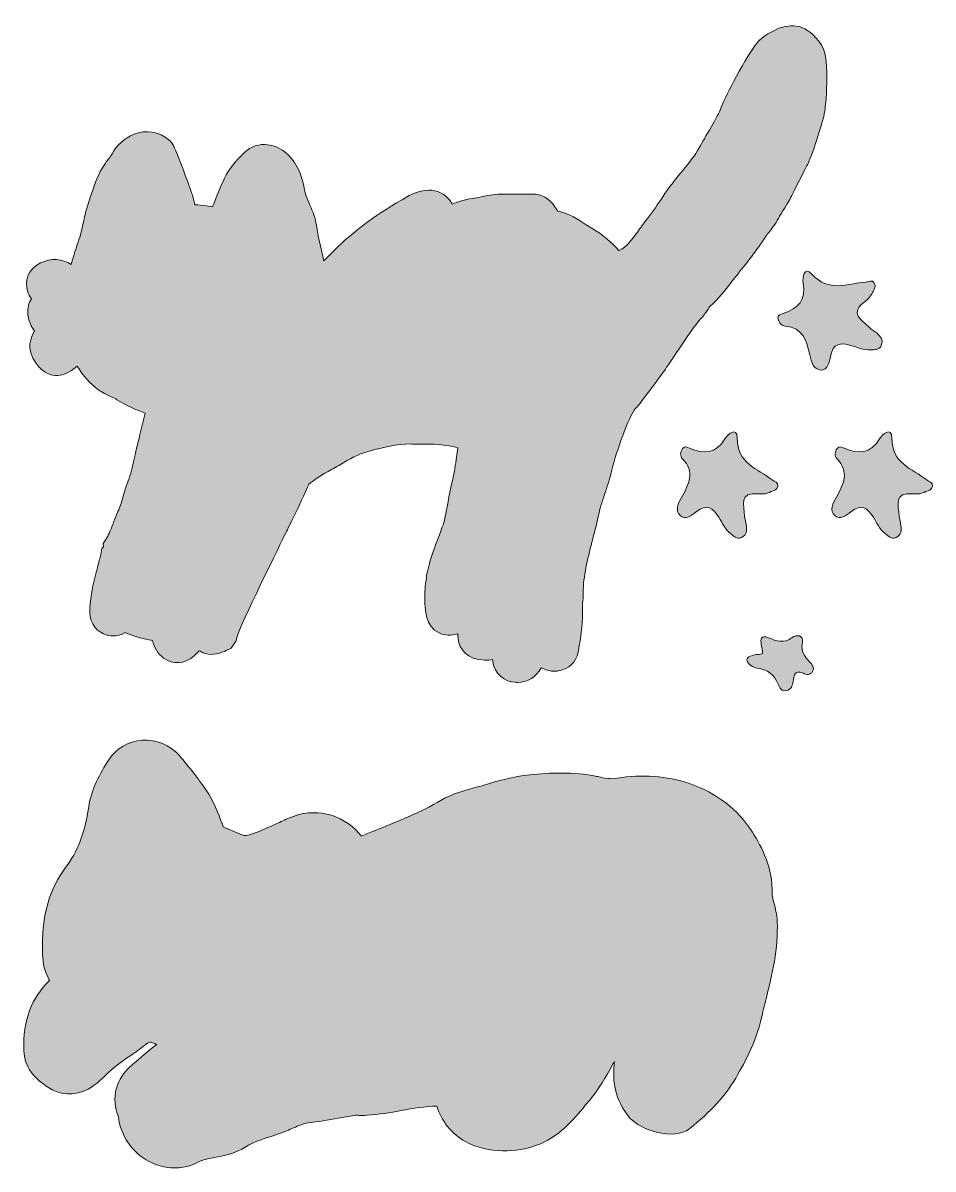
# Model space of a CAD drawing. Header units: millimetres. Extents: x 32 to 277, y -191 to -14.
# Drawn here: x 136.3 to 276.9, y -190.7 to -13.6 of the extents above; entities that cross this region are included whole.
import ezdxf

# ---------------------------------------------------------------- set-up
doc = ezdxf.new("R2010")
doc.units = ezdxf.units.MM
doc.header["$MEASUREMENT"] = 0
doc.layers.add('Capa 1', color=7, linetype='Continuous', lineweight=0)

msp = doc.modelspace()

# ---------------------------------------------------------------- hatches: boundary and pattern name
at = {"layer": 'Capa 1', "true_color": 0xffed00, "transparency": 33554687}
h = msp.add_hatch(color=2, dxfattribs=at)
h.dxf.hatch_style = 2
edge = h.paths.add_edge_path()
edge.add_spline(control_points=[(259.62, -17.03), (257.39, -13.6), (254.88, -13.69), (252.85, -14.53), (251.52, -15.07), (250.09, -16.01), (249.31, -17.14), (246.55, -21.13), (244.21, -26.35), (244.03, -26.91), (243.79, -27.66), (241.45, -31.63), (240.77, -32.82), (240.05, -34.09), (239.11, -35.3), (238.19, -36.41), (237.03, -37.82), (236, -39.09), (235.11, -40.49), (234.4, -41.6), (233.57, -42.71), (232.75, -43.8), (232.3, -44.4), (231.85, -45), (231.42, -45.61), (231.42, -45.61), (231.34, -45.72), (231.34, -45.72), (230.41, -47.02), (229.52, -48.26), (228.38, -48.78), (228.37, -48.78), (228.35, -48.78), (228.34, -48.78), (227.17, -47.46), (225.85, -46.36), (224.29, -45.43), (223.97, -45.24), (223.63, -45.02), (223.27, -44.78), (222.09, -44.01), (220.67, -43.08), (218.86, -42.68), (218.76, -42.48), (218.64, -42.29), (218.51, -42.11), (218.51, -42.11), (218.46, -42.04), (218.46, -42.04), (217.56, -40.68), (216.37, -40.01), (214.95, -40.06), (214.08, -40.08), (213.14, -40.08), (212.31, -40.07), (211.57, -40.06), (210.8, -40.06), (210.02, -40.07), (208.91, -40.09), (207.93, -40.3), (207.07, -40.49), (206.57, -40.6), (206.1, -40.7), (205.69, -40.75), (204.52, -40.87), (203.5, -41.23), (202.58, -41.61), (202.33, -41.12), (202, -40.7), (201.58, -40.35), (200.61, -39.55), (199.3, -39.26), (197.99, -39.56), (197.11, -39.76), (196.36, -40.04), (195.7, -40.42), (191.01, -43.07), (187.4, -45.72), (184.35, -48.77), (184.35, -48.77), (184.19, -48.93), (184.19, -48.93), (183.66, -49.45), (183.18, -49.93), (182.73, -50.38), (182.61, -49.74), (182.47, -49.11), (182.33, -48.49), (182.12, -47.56), (181.92, -46.68), (181.77, -45.8), (181.77, -45.8), (181.73, -45.56), (181.73, -45.56), (181.58, -44.66), (181.4, -43.55), (180.92, -42.47), (180.92, -42.47), (180.79, -42.18), (180.79, -42.18), (180.31, -41.09), (179.86, -40.07), (179.7, -39.1), (179.46, -37.59), (178.95, -36.28), (178.16, -35.09), (177.15, -33.57), (175.68, -32.59), (174.12, -32.42), (172.77, -32.26), (171.49, -32.69), (170.49, -33.63), (169.59, -34.48), (168.47, -35.64), (167.69, -37.1), (167, -38.42), (166.46, -39.76), (165.95, -41.06), (165.82, -41.38), (165.7, -41.69), (165.57, -42), (165.57, -42), (164.57, -41.89), (164.57, -41.89), (164, -41.82), (163.42, -41.75), (162.83, -41.69), (162.58, -40.51), (162.19, -39.42), (161.8, -38.37), (161.8, -38.37), (161.79, -38.33), (161.79, -38.33), (159.59, -32.32), (159.42, -32.18), (158.81, -31.66), (157.35, -30.41), (155.25, -30.07), (153.46, -30.8), (151.99, -31.4), (150.71, -32.54), (150.04, -33.84), (149.93, -34.06), (149.75, -34.29), (149.51, -34.59), (149.35, -34.81), (149.18, -35.03), (149.03, -35.25), (147.8, -36.99), (147.21, -38.9), (146.69, -40.6), (146.55, -41.04), (146.42, -41.47), (146.27, -41.9), (145.96, -42.81), (145.78, -43.68), (145.6, -44.53), (145.46, -45.17), (145.33, -45.78), (145.16, -46.33), (145.01, -46.83), (144.84, -47.33), (144.68, -47.84), (144.35, -48.85), (144.02, -49.88), (143.73, -50.95), (142.41, -50.01), (140.62, -49.91), (138.98, -50.7), (136.97, -51.66), (136.54, -53.61), (136.98, -55.01), (137.12, -55.46), (137.32, -55.87), (137.59, -56.23), (137.17, -56.88), (136.97, -57.64), (137.02, -58.43), (137.06, -58.96), (137.24, -60.17), (138.07, -61.21), (137.65, -62.14), (136.5, -63.81), (138.37, -66.29), (140.06, -68.53), (142.26, -68.69), (144.66, -66.65), (145.52, -68.01), (146.56, -69.38), (148.15, -70.43), (148.78, -70.85), (149.42, -71.15), (149.92, -71.38), (150.26, -71.54), (150.57, -71.68), (150.8, -71.82), (152.34, -72.77), (153.76, -73.44), (155.16, -73.88), (154.87, -75), (154.6, -76.13), (154.34, -77.22), (154.18, -77.93), (154.01, -78.64), (153.83, -79.35), (153.7, -79.89), (153.58, -80.43), (153.46, -80.98), (153.19, -82.22), (152.93, -83.38), (152.53, -84.38), (152.19, -85.23), (151.96, -86.03), (151.75, -86.8), (151.54, -87.55), (151.34, -88.26), (151.07, -88.84), (150.75, -89.53), (150.5, -90.2), (150.25, -90.86), (149.93, -91.72), (149.63, -92.53), (149.23, -93.16), (149.23, -93.16), (148.66, -94.03), (148.66, -94.03), (148.66, -94.03), (148.71, -94.55), (148.71, -94.55), (148.71, -94.55), (148.49, -94.84), (148.49, -94.84), (148.49, -94.84), (148.3, -95.72), (148.3, -95.72), (148.23, -96.02), (148.15, -96.32), (148.08, -96.63), (148.08, -96.63), (148.07, -96.68), (148.07, -96.68), (147.89, -97.4), (147.72, -98.08), (147.53, -98.73), (147.06, -100.33), (146.77, -102.02), (146.61, -104.05), (146.61, -104.05), (146.61, -104.11), (146.61, -104.11), (146.46, -105.91), (147.24, -107.33), (148.73, -108), (149.55, -108.37), (150.75, -108.59), (152.08, -107.8), (152.58, -108.15), (155.41, -108.91), (156.08, -109), (156.08, -109), (156.11, -109), (156.11, -109), (156.17, -109.01), (156.22, -109.02), (156.29, -109.03), (156.52, -110.12), (157.1, -111.06), (157.98, -111.74), (159.39, -112.82), (161.38, -112.68), (162.72, -111.41), (162.72, -111.41), (162.78, -111.34), (162.78, -111.34), (163, -111.13), (163.25, -110.89), (163.51, -110.62), (163.69, -110.74), (163.88, -110.84), (164.09, -110.92), (165.62, -111.54), (167, -110.9), (167.69, -110.58), (167.69, -110.58), (168.43, -110.22), (168.43, -110.22), (168.43, -110.22), (169.2, -109.1), (169.2, -109.1), (169.2, -109.1), (169.33, -108.55), (169.33, -108.55), (169.72, -106.92), (176.19, -93.78), (176.9, -92.39), (177.19, -91.81), (180.29, -85.41), (180.43, -84.86), (180.69, -84.68), (180.94, -84.5), (181.19, -84.32), (181.86, -83.84), (182.51, -83.38), (183.12, -83.06), (183.88, -82.67), (184.6, -82.24), (185.32, -81.83), (186.72, -81), (188.05, -80.22), (189.46, -79.86), (189.46, -79.86), (189.81, -79.76), (189.81, -79.76), (192, -79.18), (194.08, -78.65), (196.01, -78.67), (196.49, -78.68), (196.97, -78.68), (197.46, -78.68), (199.59, -78.69), (201.62, -78.7), (203.45, -79.26), (203.38, -79.74), (203.32, -80.2), (203.25, -80.67), (203.08, -81.89), (202.92, -83.05), (202.66, -84.15), (202.34, -85.47), (202.09, -86.8), (201.85, -88.1), (201.68, -89), (201.5, -89.94), (201.31, -90.81), (201.25, -91.02), (200.98, -91.71), (200.82, -92.14), (199.7, -95.08), (198.75, -97.67), (198.59, -99.43), (198.52, -99.89), (198.31, -101.15), (198.36, -102.5), (198.36, -102.5), (198.36, -102.56), (198.36, -102.56), (198.29, -104.22), (198.52, -106.91), (200.55, -107.84), (201.48, -108.26), (202.46, -108.31), (203.33, -108.01), (203.33, -108.01), (203.48, -108.14), (203.48, -108.14), (203.47, -108.35), (203.48, -108.56), (203.5, -108.77), (203.68, -110.33), (204.84, -112.02), (207.6, -112.09), (208.06, -112.1), (208.47, -112.06), (208.81, -111.99), (209.08, -114.41), (210.84, -115.39), (212.33, -115.49), (212.43, -115.5), (212.54, -115.5), (212.65, -115.5), (214.25, -115.5), (215.57, -114.69), (216.35, -113.25), (217.31, -113.8), (218.5, -113.95), (219.62, -113.57), (221.06, -113.09), (221.95, -111.92), (222.13, -110.26), (222.13, -110.26), (222.2, -109.83), (222.2, -109.83), (222.56, -107.7), (222.74, -106.61), (222.73, -103.31), (222.8, -102.76), (222.8, -102.19), (222.8, -101.67), (222.8, -101.67), (222.8, -101.63), (222.8, -101.63), (222.8, -101.46), (222.8, -101.3), (222.81, -101.18), (222.93, -98.59), (223.59, -96.04), (224.3, -93.32), (224.63, -92.03), (224.97, -90.7), (225.26, -89.35), (225.48, -88.34), (225.83, -87.3), (226.2, -86.19), (226.57, -85.08), (226.96, -83.92), (227.25, -82.68), (227.65, -80.96), (228.25, -79.24), (228.89, -77.49), (229.44, -75.97), (229.96, -74.61), (230.71, -73.44), (230.86, -73.21), (231.12, -72.93), (231.39, -72.63), (232.04, -71.91), (235.84, -66.65), (235.89, -66.56), (236.03, -66.31), (238.32, -62.95), (239, -61.96), (239.65, -61), (240.26, -60.09), (240.96, -59.35), (241.4, -58.87), (241.73, -58.38), (242, -57.98), (242.14, -57.78), (242.34, -57.47), (242.43, -57.38), (243.73, -56.22), (244.71, -54.94), (245.67, -53.71), (245.67, -53.71), (245.7, -53.67), (245.7, -53.67), (245.95, -53.35), (246.19, -53.03), (246.45, -52.72), (248, -50.77), (249.61, -48.77), (251.03, -46.58), (251.19, -46.34), (251.41, -46.07), (251.64, -45.77), (252.12, -45.17), (252.72, -44.42), (253.15, -43.48), (253.28, -43.18), (254.56, -41.3), (254.9, -40.55), (255.06, -40.2), (257.27, -35.87), (257.5, -35.43), (257.92, -34.63), (259.96, -28.7), (260.11, -27.4), (260.16, -26.88), (261.14, -19.36), (259.62, -17.03)], knot_values=[0, 0, 0, 0, 1, 1, 1, 2, 2, 2, 3, 3, 3, 4, 4, 4, 5, 5, 5, 6, 6, 6, 7, 7, 7, 8, 8, 8, 9, 9, 9, 10, 10, 10, 11, 11, 11, 12, 12, 12, 13, 13, 13, 14, 14, 14, 15, 15, 15, 16, 16, 16, 17, 17, 17, 18, 18, 18, 19, 19, 19, 20, 20, 20, 21, 21, 21, 22, 22, 22, 23, 23, 23, 24, 24, 24, 25, 25, 25, 26, 26, 26, 27, 27, 27, 28, 28, 28, 29, 29, 29, 30, 30, 30, 31, 31, 31, 32, 32, 32, 33, 33, 33, 34, 34, 34, 35, 35, 35, 36, 36, 36, 37, 37, 37, 38, 38, 38, 39, 39, 39, 40, 40, 40, 41, 41, 41, 42, 42, 42, 43, 43, 43, 44, 44, 44, 45, 45, 45, 46, 46, 46, 47, 47, 47, 48, 48, 48, 49, 49, 49, 50, 50, 50, 51, 51, 51, 52, 52, 52, 53, 53, 53, 54, 54, 54, 55, 55, 55, 56, 56, 56, 57, 57, 57, 58, 58, 58, 59, 59, 59, 60, 60, 60, 61, 61, 61, 62, 62, 62, 63, 63, 63, 64, 64, 64, 65, 65, 65, 66, 66, 66, 67, 67, 67, 68, 68, 68, 69, 69, 69, 70, 70, 70, 71, 71, 71, 72, 72, 72, 73, 73, 73, 74, 74, 74, 75, 75, 75, 76, 76, 76, 77, 77, 77, 78, 78, 78, 79, 79, 79, 80, 80, 80, 81, 81, 81, 82, 82, 82, 83, 83, 83, 84, 84, 84, 85, 85, 85, 86, 86, 86, 87, 87, 87, 88, 88, 88, 89, 89, 89, 90, 90, 90, 91, 91, 91, 92, 92, 92, 93, 93, 93, 94, 94, 94, 95, 95, 95, 96, 96, 96, 97, 97, 97, 98, 98, 98, 99, 99, 99, 100, 100, 100, 101, 101, 101, 102, 102, 102, 103, 103, 103, 104, 104, 104, 105, 105, 105, 106, 106, 106, 107, 107, 107, 108, 108, 108, 109, 109, 109, 110, 110, 110, 111, 111, 111, 112, 112, 112, 113, 113, 113, 114, 114, 114, 115, 115, 115, 116, 116, 116, 117, 117, 117, 118, 118, 118, 119, 119, 119, 120, 120, 120, 121, 121, 121, 122, 122, 122, 123, 123, 123, 124, 124, 124, 125, 125, 125, 126, 126, 126, 127, 127, 127, 128, 128, 128, 129, 129, 129, 130, 130, 130, 131, 131, 131, 132, 132, 132, 133, 133, 133, 134, 134, 134, 135, 135, 135, 136, 136, 136, 137, 137, 137, 138, 138, 138, 139, 139, 139, 140, 140, 140, 141, 141, 141, 142, 142, 142, 143, 143, 143, 144, 144, 144, 145, 145, 145, 146, 146, 146, 147, 147, 147, 148, 148, 148, 149, 149, 149, 150, 150, 150, 151, 151, 151, 152, 152, 152, 153, 153, 153, 153], degree=3, periodic=0)
h = msp.add_hatch(color=2, dxfattribs=at)
h.dxf.hatch_style = 2
edge = h.paths.add_edge_path()
edge.add_spline(control_points=[(253.68, -58.48), (256, -57.74), (257.35, -56.45), (256.79, -53.75), (256.65, -53.04), (256.92, -51.05), (258.15, -52.42), (260.75, -55.35), (263.61, -53.84), (266.46, -53.66), (266.91, -53.63), (267.41, -53.23), (267.77, -53.8), (268.1, -54.3), (267.79, -54.65), (267.59, -55.09), (267.27, -55.79), (266.87, -56.27), (266.36, -56.64), (263.85, -58.46), (265.84, -59.51), (267.04, -60.67), (267.39, -61.01), (267.84, -61.23), (268.2, -61.56), (268.73, -62.06), (269.26, -62.57), (268.86, -63.44), (268.51, -64.24), (267.84, -64.06), (267.21, -64.11), (266.12, -64.19), (265.16, -63.73), (264.17, -63.44), (262.56, -62.95), (261.4, -63.12), (261.02, -65.09), (260.86, -65.97), (260.6, -67.28), (259.54, -67.24), (258.41, -67.19), (258.06, -66.02), (257.82, -64.91), (257.36, -62.77), (256.78, -60.64), (253.96, -60.44), (253.39, -60.4), (252.97, -59.85), (252.9, -59.24), (252.85, -58.75), (253.33, -58.63), (253.68, -58.48)], knot_values=[0, 0, 0, 0, 1, 1, 1, 2, 2, 2, 3, 3, 3, 4, 4, 4, 5, 5, 5, 6, 6, 6, 7, 7, 7, 8, 8, 8, 9, 9, 9, 10, 10, 10, 11, 11, 11, 12, 12, 12, 13, 13, 13, 14, 14, 14, 15, 15, 15, 16, 16, 16, 17, 17, 17, 17], degree=3, periodic=0)
h = msp.add_hatch(color=2, dxfattribs=at)
h.dxf.hatch_style = 2
edge = h.paths.add_edge_path()
edge.add_spline(control_points=[(239.24, -79.3), (241.46, -80.29), (243.33, -80.23), (244.71, -77.85), (245.07, -77.22), (246.61, -75.92), (246.61, -77.76), (246.59, -81.67), (249.74, -82.46), (251.99, -84.21), (252.34, -84.49), (252.98, -84.53), (252.87, -85.2), (252.78, -85.79), (252.32, -85.84), (251.87, -86.03), (251.17, -86.35), (250.55, -86.44), (249.92, -86.37), (246.84, -86.06), (247.63, -88.17), (247.75, -89.84), (247.78, -90.32), (247.97, -90.79), (248.02, -91.27), (248.08, -92), (248.14, -92.73), (247.26, -93.12), (246.47, -93.47), (246.09, -92.89), (245.58, -92.51), (244.72, -91.85), (244.31, -90.87), (243.77, -89.99), (242.88, -88.55), (241.91, -87.9), (240.31, -89.12), (239.6, -89.67), (238.54, -90.48), (237.78, -89.73), (236.97, -88.95), (237.48, -87.84), (238.05, -86.86), (239.13, -84.95), (240.11, -82.98), (238.15, -80.95), (237.75, -80.54), (237.79, -79.85), (238.15, -79.36), (238.45, -78.95), (238.88, -79.18), (239.24, -79.3)], knot_values=[0, 0, 0, 0, 1, 1, 1, 2, 2, 2, 3, 3, 3, 4, 4, 4, 5, 5, 5, 6, 6, 6, 7, 7, 7, 8, 8, 8, 9, 9, 9, 10, 10, 10, 11, 11, 11, 12, 12, 12, 13, 13, 13, 14, 14, 14, 15, 15, 15, 16, 16, 16, 17, 17, 17, 17], degree=3, periodic=0)
h = msp.add_hatch(color=2, dxfattribs=at)
h.dxf.hatch_style = 2
edge = h.paths.add_edge_path()
edge.add_spline(control_points=[(263.12, -79.3), (265.34, -80.29), (267.21, -80.23), (268.59, -77.85), (268.95, -77.22), (270.49, -75.92), (270.49, -77.76), (270.47, -81.67), (273.62, -82.46), (275.87, -84.21), (276.22, -84.49), (276.86, -84.53), (276.75, -85.2), (276.66, -85.79), (276.2, -85.84), (275.75, -86.03), (275.05, -86.35), (274.43, -86.44), (273.8, -86.37), (270.72, -86.06), (271.51, -88.17), (271.63, -89.84), (271.66, -90.32), (271.86, -90.79), (271.9, -91.27), (271.96, -92), (272.02, -92.73), (271.14, -93.12), (270.35, -93.47), (269.97, -92.89), (269.46, -92.51), (268.6, -91.85), (268.19, -90.87), (267.65, -89.99), (266.76, -88.55), (265.79, -87.9), (264.19, -89.12), (263.48, -89.67), (262.42, -90.48), (261.66, -89.73), (260.85, -88.95), (261.36, -87.84), (261.93, -86.86), (263.01, -84.95), (263.99, -82.98), (262.03, -80.95), (261.63, -80.54), (261.67, -79.85), (262.03, -79.36), (262.33, -78.95), (262.76, -79.18), (263.12, -79.3)], knot_values=[0, 0, 0, 0, 1, 1, 1, 2, 2, 2, 3, 3, 3, 4, 4, 4, 5, 5, 5, 6, 6, 6, 7, 7, 7, 8, 8, 8, 9, 9, 9, 10, 10, 10, 11, 11, 11, 12, 12, 12, 13, 13, 13, 14, 14, 14, 15, 15, 15, 16, 16, 16, 17, 17, 17, 17], degree=3, periodic=0)
h = msp.add_hatch(color=2, dxfattribs=at)
h.dxf.hatch_style = 2
edge = h.paths.add_edge_path()
edge.add_spline(control_points=[(250.51, -111.03), (250.55, -110.84), (250.39, -110.11), (250.33, -109.7), (250.2, -108.85), (250.2, -108.11), (251.42, -108.61), (252.65, -109.12), (253.8, -109.58), (255.11, -108.56), (255.7, -108.11), (256.92, -108.12), (256.67, -109.42), (256.41, -110.74), (257.03, -111.51), (257.79, -112.34), (258.16, -112.74), (258.58, -113.21), (258.26, -113.81), (257.92, -114.44), (257.24, -114.31), (256.78, -114.1), (255.32, -113.46), (255.42, -114.64), (255.25, -115.38), (255.11, -116.02), (254.97, -116.61), (254.26, -116.77), (253.48, -116.94), (253.16, -116.38), (252.93, -115.78), (252.36, -114.29), (251.26, -113.52), (249.71, -113.3), (249, -113.19), (248.31, -112.72), (248.11, -112.14), (247.98, -111.75), (248.53, -111.35), (249.65, -111.2), (249.88, -111.17), (250.48, -111.15), (250.51, -111.03)], knot_values=[0, 0, 0, 0, 1, 1, 1, 2, 2, 2, 3, 3, 3, 4, 4, 4, 5, 5, 5, 6, 6, 6, 7, 7, 7, 8, 8, 8, 9, 9, 9, 10, 10, 10, 11, 11, 11, 12, 12, 12, 13, 13, 13, 14, 14, 14, 14], degree=3, periodic=0)
h = msp.add_hatch(color=2, dxfattribs=at)
h.dxf.hatch_style = 2
edge = h.paths.add_edge_path()
edge.add_spline(control_points=[(252.78, -152.42), (252.78, -152.42), (252.78, -152.42), (252.78, -152.42), (252.73, -151.36), (252.49, -150.42), (252.29, -149.66), (252.14, -149.07), (252, -148.57), (252.01, -148.22), (252.12, -144.18), (250.43, -140.99), (248.95, -138.65), (246.71, -135.12), (243.43, -132.59), (239.22, -131.15), (235.73, -129.95), (231.87, -129.67), (228.06, -130.33), (227.1, -130.49), (226.16, -130.3), (225.08, -130.07), (225.08, -130.07), (224.92, -130.04), (224.92, -130.04), (221.23, -129.28), (217.63, -129.48), (214.59, -129.78), (211.99, -130.04), (209.49, -130.76), (207.6, -131.35), (207.06, -131.52), (206.49, -131.67), (205.93, -131.82), (204.28, -132.27), (202.56, -132.73), (200.89, -133.71), (197.68, -135.59), (194.25, -136.96), (190.61, -138.43), (190.61, -138.43), (190.51, -138.47), (190.51, -138.47), (189.85, -138.73), (189.19, -138.99), (188.54, -139.26), (188.45, -139.12), (188.34, -138.99), (188.23, -138.86), (185.41, -135.73), (181.29, -134.8), (177.47, -136.44), (176.77, -136.74), (176.08, -137.05), (175.39, -137.37), (174.23, -137.9), (173.14, -138.4), (172.02, -138.81), (170.83, -139.25), (170.39, -139.16), (170.4, -139.17), (169.65, -138.88), (168.89, -138.56), (168.07, -138.21), (168.07, -138.21), (167.97, -138.17), (167.97, -138.17), (167.73, -138.06), (167.48, -137.96), (167.23, -137.85), (167.18, -137.71), (167.13, -137.57), (167.08, -137.44), (167.08, -137.44), (167.05, -137.36), (167.05, -137.36), (166.42, -135.66), (165.76, -133.9), (164.56, -132.14), (163.35, -130.37), (161.96, -128.58), (160.44, -126.83), (159.02, -125.19), (156.86, -124.31), (154.67, -124.46), (152.54, -124.62), (150.68, -125.71), (149.56, -127.45), (148.19, -129.58), (146.86, -131.94), (146.44, -134.76), (145.84, -138.72), (144.71, -141.7), (142.88, -144.11), (140.44, -147.33), (139.27, -151.27), (139.31, -156.16), (139.31, -156.31), (139.31, -156.46), (139.31, -156.61), (139.29, -157.74), (139.27, -159.29), (140.1, -160.98), (140.1, -160.98), (140.19, -161.16), (140.19, -161.16), (140.28, -161.34), (140.34, -161.47), (140.39, -161.58), (137.58, -164.22), (136.28, -167.75), (136.41, -172.33), (136.51, -175.65), (138.95, -177.26), (140.12, -178.04), (144.41, -180.87), (147.91, -177.36), (149.07, -176.2), (149.07, -176.2), (149.1, -176.17), (149.1, -176.17), (150.17, -175.1), (151.44, -174.2), (152.81, -173.24), (153.65, -172.66), (154.51, -172.05), (155.36, -171.38), (155.79, -171.03), (155.97, -171.05), (156.3, -171.19), (156.52, -171.28), (156.74, -171.37), (156.95, -171.45), (156.02, -172.16), (155.16, -172.85), (154.33, -173.61), (154.16, -173.76), (153.98, -173.91), (153.77, -174.08), (152.52, -175.11), (150.19, -177.03), (150.52, -180.58), (150.59, -181.31), (150.78, -181.89), (150.92, -182.31), (150.96, -182.42), (151.01, -182.57), (151.03, -182.63), (151.34, -185.51), (153.17, -188.16), (155.79, -189.55), (156.66, -190), (157.58, -190.31), (158.51, -190.45), (160.21, -190.71), (161.91, -190.42), (163.41, -189.61), (164.06, -189.27), (164.85, -189.12), (165.86, -188.92), (167.26, -188.66), (169.01, -188.33), (170.71, -187.25), (171.71, -186.63), (173.04, -186.18), (174.45, -185.71), (175.26, -185.44), (176.17, -185.14), (177.06, -184.78), (177.39, -184.64), (177.73, -184.5), (178.06, -184.35), (178.84, -184.01), (179.72, -183.63), (180.26, -183.57), (181.89, -183.42), (183.45, -183.13), (184.96, -182.85), (185.75, -182.7), (186.65, -182.54), (187.49, -182.41), (187.64, -182.39), (187.92, -182.4), (188.22, -182.41), (188.57, -182.42), (189, -182.43), (189.47, -182.4), (191.27, -182.28), (192.98, -181.97), (194.65, -181.68), (196.59, -181.33), (198.43, -181), (200.23, -181), (200.96, -183.37), (202.47, -185.25), (204.63, -186.46), (208.24, -188.46), (212.72, -188.05), (215.47, -187.09), (219.04, -185.84), (221.31, -183.08), (223.14, -180.86), (223.35, -180.61), (223.56, -180.35), (223.78, -180.1), (225.25, -178.34), (226.32, -176.43), (227.35, -174.59), (227.35, -174.59), (227.41, -174.47), (227.41, -174.47), (227.49, -174.34), (227.56, -174.21), (227.63, -174.09), (227.33, -176.95), (227.63, -180.04), (230.04, -182.83), (231.55, -184.58), (236.78, -186.43), (239.27, -184.45), (242.53, -181.86), (244.78, -179.38), (246.37, -176.65), (247.98, -173.89), (249.57, -170.87), (250.31, -167.52), (250.54, -166.5), (250.8, -165.45), (251.06, -164.43), (252, -160.63), (252.98, -156.71), (252.78, -152.42)], knot_values=[0, 0, 0, 0, 1, 1, 1, 2, 2, 2, 3, 3, 3, 4, 4, 4, 5, 5, 5, 6, 6, 6, 7, 7, 7, 8, 8, 8, 9, 9, 9, 10, 10, 10, 11, 11, 11, 12, 12, 12, 13, 13, 13, 14, 14, 14, 15, 15, 15, 16, 16, 16, 17, 17, 17, 18, 18, 18, 19, 19, 19, 20, 20, 20, 21, 21, 21, 22, 22, 22, 23, 23, 23, 24, 24, 24, 25, 25, 25, 26, 26, 26, 27, 27, 27, 28, 28, 28, 29, 29, 29, 30, 30, 30, 31, 31, 31, 32, 32, 32, 33, 33, 33, 34, 34, 34, 35, 35, 35, 36, 36, 36, 37, 37, 37, 38, 38, 38, 39, 39, 39, 40, 40, 40, 41, 41, 41, 42, 42, 42, 43, 43, 43, 44, 44, 44, 45, 45, 45, 46, 46, 46, 47, 47, 47, 48, 48, 48, 49, 49, 49, 50, 50, 50, 51, 51, 51, 52, 52, 52, 53, 53, 53, 54, 54, 54, 55, 55, 55, 56, 56, 56, 57, 57, 57, 58, 58, 58, 59, 59, 59, 60, 60, 60, 61, 61, 61, 62, 62, 62, 63, 63, 63, 64, 64, 64, 65, 65, 65, 66, 66, 66, 67, 67, 67, 68, 68, 68, 69, 69, 69, 70, 70, 70, 71, 71, 71, 72, 72, 72, 73, 73, 73, 74, 74, 74, 75, 75, 75, 76, 76, 76, 77, 77, 77, 77], degree=3, periodic=0)

# ---------------------------------------------------------------- linework, layer by layer
at = {"layer": 'Capa 1'}
for points, knots in [([(259.62, -17.03), (257.39, -13.6), (254.88, -13.69), (252.85, -14.53), (251.52, -15.07), (250.09, -16.01), (249.31, -17.14), (246.55, -21.13), (244.21, -26.35), (244.03, -26.91), (243.79, -27.66), (241.45, -31.63), (240.77, -32.82), (240.05, -34.09), (239.11, -35.3), (238.19, -36.41), (237.03, -37.82), (236, -39.09), (235.11, -40.49), (234.4, -41.6), (233.57, -42.71), (232.75, -43.8), (232.3, -44.4), (231.85, -45), (231.42, -45.61), (231.42, -45.61), (231.34, -45.72), (231.34, -45.72), (230.41, -47.02), (229.52, -48.26), (228.38, -48.78), (228.37, -48.78), (228.35, -48.78), (228.34, -48.78), (227.17, -47.46), (225.85, -46.36), (224.29, -45.43), (223.97, -45.24), (223.63, -45.02), (223.27, -44.78), (222.09, -44.01), (220.67, -43.08), (218.86, -42.68), (218.76, -42.48), (218.64, -42.29), (218.51, -42.11), (218.51, -42.11), (218.46, -42.04), (218.46, -42.04), (217.56, -40.68), (216.37, -40.01), (214.95, -40.06), (214.08, -40.08), (213.14, -40.08), (212.31, -40.07), (211.57, -40.06), (210.8, -40.06), (210.02, -40.07), (208.91, -40.09), (207.93, -40.3), (207.07, -40.49), (206.57, -40.6), (206.1, -40.7), (205.69, -40.75), (204.52, -40.87), (203.5, -41.23), (202.58, -41.61), (202.33, -41.12), (202, -40.7), (201.58, -40.35), (200.61, -39.55), (199.3, -39.26), (197.99, -39.56), (197.11, -39.76), (196.36, -40.04), (195.7, -40.42), (191.01, -43.07), (187.4, -45.72), (184.35, -48.77), (184.35, -48.77), (184.19, -48.93), (184.19, -48.93), (183.66, -49.45), (183.18, -49.93), (182.73, -50.38), (182.61, -49.74), (182.47, -49.11), (182.33, -48.49), (182.12, -47.56), (181.92, -46.68), (181.77, -45.8), (181.77, -45.8), (181.73, -45.56), (181.73, -45.56), (181.58, -44.66), (181.4, -43.55), (180.92, -42.47), (180.92, -42.47), (180.79, -42.18), (180.79, -42.18), (180.31, -41.09), (179.86, -40.07), (179.7, -39.1), (179.46, -37.59), (178.95, -36.28), (178.16, -35.09), (177.15, -33.57), (175.68, -32.59), (174.12, -32.42), (172.77, -32.26), (171.49, -32.69), (170.49, -33.63), (169.59, -34.48), (168.47, -35.64), (167.69, -37.1), (167, -38.42), (166.46, -39.76), (165.95, -41.06), (165.82, -41.38), (165.7, -41.69), (165.57, -42), (165.57, -42), (164.57, -41.89), (164.57, -41.89), (164, -41.82), (163.42, -41.75), (162.83, -41.69), (162.58, -40.51), (162.19, -39.42), (161.8, -38.37), (161.8, -38.37), (161.79, -38.33), (161.79, -38.33), (159.59, -32.32), (159.42, -32.18), (158.81, -31.66), (157.35, -30.41), (155.25, -30.07), (153.46, -30.8), (151.99, -31.4), (150.71, -32.54), (150.04, -33.84), (149.93, -34.06), (149.75, -34.29), (149.51, -34.59), (149.35, -34.81), (149.18, -35.03), (149.03, -35.25), (147.8, -36.99), (147.21, -38.9), (146.69, -40.6), (146.55, -41.04), (146.42, -41.47), (146.27, -41.9), (145.96, -42.81), (145.78, -43.68), (145.6, -44.53), (145.46, -45.17), (145.33, -45.78), (145.16, -46.33), (145.01, -46.83), (144.84, -47.33), (144.68, -47.84), (144.35, -48.85), (144.02, -49.88), (143.73, -50.95), (142.41, -50.01), (140.62, -49.91), (138.98, -50.7), (136.97, -51.66), (136.54, -53.61), (136.98, -55.01), (137.12, -55.46), (137.32, -55.87), (137.59, -56.23), (137.17, -56.88), (136.97, -57.64), (137.02, -58.43), (137.06, -58.96), (137.24, -60.17), (138.07, -61.21), (137.65, -62.14), (136.5, -63.81), (138.37, -66.29), (140.06, -68.53), (142.26, -68.69), (144.66, -66.65), (145.52, -68.01), (146.56, -69.38), (148.15, -70.43), (148.78, -70.85), (149.42, -71.15), (149.92, -71.38), (150.26, -71.54), (150.57, -71.68), (150.8, -71.82), (152.34, -72.77), (153.76, -73.44), (155.16, -73.88), (154.87, -75), (154.6, -76.13), (154.34, -77.22), (154.18, -77.93), (154.01, -78.64), (153.83, -79.35), (153.7, -79.89), (153.58, -80.43), (153.46, -80.98), (153.19, -82.22), (152.93, -83.38), (152.53, -84.38), (152.19, -85.23), (151.96, -86.03), (151.75, -86.8), (151.54, -87.55), (151.34, -88.26), (151.07, -88.84), (150.75, -89.53), (150.5, -90.2), (150.25, -90.86), (149.93, -91.72), (149.63, -92.53), (149.23, -93.16), (149.23, -93.16), (148.66, -94.03), (148.66, -94.03), (148.66, -94.03), (148.71, -94.55), (148.71, -94.55), (148.71, -94.55), (148.49, -94.84), (148.49, -94.84), (148.49, -94.84), (148.3, -95.72), (148.3, -95.72), (148.23, -96.02), (148.15, -96.32), (148.08, -96.63), (148.08, -96.63), (148.07, -96.68), (148.07, -96.68), (147.89, -97.4), (147.72, -98.08), (147.53, -98.73), (147.06, -100.33), (146.77, -102.02), (146.61, -104.05), (146.61, -104.05), (146.61, -104.11), (146.61, -104.11), (146.46, -105.91), (147.24, -107.33), (148.73, -108), (149.55, -108.37), (150.75, -108.59), (152.08, -107.8), (152.58, -108.15), (155.41, -108.91), (156.08, -109), (156.08, -109), (156.11, -109), (156.11, -109), (156.17, -109.01), (156.22, -109.02), (156.29, -109.03), (156.52, -110.12), (157.1, -111.06), (157.98, -111.74), (159.39, -112.82), (161.38, -112.68), (162.72, -111.41), (162.72, -111.41), (162.78, -111.34), (162.78, -111.34), (163, -111.13), (163.25, -110.89), (163.51, -110.62), (163.69, -110.74), (163.88, -110.84), (164.09, -110.92), (165.62, -111.54), (167, -110.9), (167.69, -110.58), (167.69, -110.58), (168.43, -110.22), (168.43, -110.22), (168.43, -110.22), (169.2, -109.1), (169.2, -109.1), (169.2, -109.1), (169.33, -108.55), (169.33, -108.55), (169.72, -106.92), (176.19, -93.78), (176.9, -92.39), (177.19, -91.81), (180.29, -85.41), (180.43, -84.86), (180.69, -84.68), (180.94, -84.5), (181.19, -84.32), (181.86, -83.84), (182.51, -83.38), (183.12, -83.06), (183.88, -82.67), (184.6, -82.24), (185.32, -81.83), (186.72, -81), (188.05, -80.22), (189.46, -79.86), (189.46, -79.86), (189.81, -79.76), (189.81, -79.76), (192, -79.18), (194.08, -78.65), (196.01, -78.67), (196.49, -78.68), (196.97, -78.68), (197.46, -78.68), (199.59, -78.69), (201.62, -78.7), (203.45, -79.26), (203.38, -79.74), (203.32, -80.2), (203.25, -80.67), (203.08, -81.89), (202.92, -83.05), (202.66, -84.15), (202.34, -85.47), (202.09, -86.8), (201.85, -88.1), (201.68, -89), (201.5, -89.94), (201.31, -90.81), (201.25, -91.02), (200.98, -91.71), (200.82, -92.14), (199.7, -95.08), (198.75, -97.67), (198.59, -99.43), (198.52, -99.89), (198.31, -101.15), (198.36, -102.5), (198.36, -102.5), (198.36, -102.56), (198.36, -102.56), (198.29, -104.22), (198.52, -106.91), (200.55, -107.84), (201.48, -108.26), (202.46, -108.31), (203.33, -108.01), (203.33, -108.01), (203.48, -108.14), (203.48, -108.14), (203.47, -108.35), (203.48, -108.56), (203.5, -108.77), (203.68, -110.33), (204.84, -112.02), (207.6, -112.09), (208.06, -112.1), (208.47, -112.06), (208.81, -111.99), (209.08, -114.41), (210.84, -115.39), (212.33, -115.49), (212.43, -115.5), (212.54, -115.5), (212.65, -115.5), (214.25, -115.5), (215.57, -114.69), (216.35, -113.25), (217.31, -113.8), (218.5, -113.95), (219.62, -113.57), (221.06, -113.09), (221.95, -111.92), (222.13, -110.26), (222.13, -110.26), (222.2, -109.83), (222.2, -109.83), (222.56, -107.7), (222.74, -106.61), (222.73, -103.31), (222.8, -102.76), (222.8, -102.19), (222.8, -101.67), (222.8, -101.67), (222.8, -101.63), (222.8, -101.63), (222.8, -101.46), (222.8, -101.3), (222.81, -101.18), (222.93, -98.59), (223.59, -96.04), (224.3, -93.32), (224.63, -92.03), (224.97, -90.7), (225.26, -89.35), (225.48, -88.34), (225.83, -87.3), (226.2, -86.19), (226.57, -85.08), (226.96, -83.92), (227.25, -82.68), (227.65, -80.96), (228.25, -79.24), (228.89, -77.49), (229.44, -75.97), (229.96, -74.61), (230.71, -73.44), (230.86, -73.21), (231.12, -72.93), (231.39, -72.63), (232.04, -71.91), (235.84, -66.65), (235.89, -66.56), (236.03, -66.31), (238.32, -62.95), (239, -61.96), (239.65, -61), (240.26, -60.09), (240.96, -59.35), (241.4, -58.87), (241.73, -58.38), (242, -57.98), (242.14, -57.78), (242.34, -57.47), (242.43, -57.38), (243.73, -56.22), (244.71, -54.94), (245.67, -53.71), (245.67, -53.71), (245.7, -53.67), (245.7, -53.67), (245.95, -53.35), (246.19, -53.03), (246.45, -52.72), (248, -50.77), (249.61, -48.77), (251.03, -46.58), (251.19, -46.34), (251.41, -46.07), (251.64, -45.77), (252.12, -45.17), (252.72, -44.42), (253.15, -43.48), (253.28, -43.18), (254.56, -41.3), (254.9, -40.55), (255.06, -40.2), (257.27, -35.87), (257.5, -35.43), (257.92, -34.63), (259.96, -28.7), (260.11, -27.4), (260.16, -26.88), (261.14, -19.36), (259.62, -17.03)], [0, 0, 0, 0, 1, 1, 1, 2, 2, 2, 3, 3, 3, 4, 4, 4, 5, 5, 5, 6, 6, 6, 7, 7, 7, 8, 8, 8, 9, 9, 9, 10, 10, 10, 11, 11, 11, 12, 12, 12, 13, 13, 13, 14, 14, 14, 15, 15, 15, 16, 16, 16, 17, 17, 17, 18, 18, 18, 19, 19, 19, 20, 20, 20, 21, 21, 21, 22, 22, 22, 23, 23, 23, 24, 24, 24, 25, 25, 25, 26, 26, 26, 27, 27, 27, 28, 28, 28, 29, 29, 29, 30, 30, 30, 31, 31, 31, 32, 32, 32, 33, 33, 33, 34, 34, 34, 35, 35, 35, 36, 36, 36, 37, 37, 37, 38, 38, 38, 39, 39, 39, 40, 40, 40, 41, 41, 41, 42, 42, 42, 43, 43, 43, 44, 44, 44, 45, 45, 45, 46, 46, 46, 47, 47, 47, 48, 48, 48, 49, 49, 49, 50, 50, 50, 51, 51, 51, 52, 52, 52, 53, 53, 53, 54, 54, 54, 55, 55, 55, 56, 56, 56, 57, 57, 57, 58, 58, 58, 59, 59, 59, 60, 60, 60, 61, 61, 61, 62, 62, 62, 63, 63, 63, 64, 64, 64, 65, 65, 65, 66, 66, 66, 67, 67, 67, 68, 68, 68, 69, 69, 69, 70, 70, 70, 71, 71, 71, 72, 72, 72, 73, 73, 73, 74, 74, 74, 75, 75, 75, 76, 76, 76, 77, 77, 77, 78, 78, 78, 79, 79, 79, 80, 80, 80, 81, 81, 81, 82, 82, 82, 83, 83, 83, 84, 84, 84, 85, 85, 85, 86, 86, 86, 87, 87, 87, 88, 88, 88, 89, 89, 89, 90, 90, 90, 91, 91, 91, 92, 92, 92, 93, 93, 93, 94, 94, 94, 95, 95, 95, 96, 96, 96, 97, 97, 97, 98, 98, 98, 99, 99, 99, 100, 100, 100, 101, 101, 101, 102, 102, 102, 103, 103, 103, 104, 104, 104, 105, 105, 105, 106, 106, 106, 107, 107, 107, 108, 108, 108, 109, 109, 109, 110, 110, 110, 111, 111, 111, 112, 112, 112, 113, 113, 113, 114, 114, 114, 115, 115, 115, 116, 116, 116, 117, 117, 117, 118, 118, 118, 119, 119, 119, 120, 120, 120, 121, 121, 121, 122, 122, 122, 123, 123, 123, 124, 124, 124, 125, 125, 125, 126, 126, 126, 127, 127, 127, 128, 128, 128, 129, 129, 129, 130, 130, 130, 131, 131, 131, 132, 132, 132, 133, 133, 133, 134, 134, 134, 135, 135, 135, 136, 136, 136, 137, 137, 137, 138, 138, 138, 139, 139, 139, 140, 140, 140, 141, 141, 141, 142, 142, 142, 143, 143, 143, 144, 144, 144, 145, 145, 145, 146, 146, 146, 147, 147, 147, 148, 148, 148, 149, 149, 149, 150, 150, 150, 151, 151, 151, 152, 152, 152, 153, 153, 153, 153]), ([(253.68, -58.48), (256, -57.74), (257.35, -56.45), (256.79, -53.75), (256.65, -53.04), (256.92, -51.05), (258.15, -52.42), (260.75, -55.35), (263.61, -53.84), (266.46, -53.66), (266.91, -53.63), (267.41, -53.23), (267.77, -53.8), (268.1, -54.3), (267.79, -54.65), (267.59, -55.09), (267.27, -55.79), (266.87, -56.27), (266.36, -56.64), (263.85, -58.46), (265.84, -59.51), (267.04, -60.67), (267.39, -61.01), (267.84, -61.23), (268.2, -61.56), (268.73, -62.06), (269.26, -62.57), (268.86, -63.44), (268.51, -64.24), (267.84, -64.06), (267.21, -64.11), (266.12, -64.19), (265.16, -63.73), (264.17, -63.44), (262.56, -62.95), (261.4, -63.12), (261.02, -65.09), (260.86, -65.97), (260.6, -67.28), (259.54, -67.24), (258.41, -67.19), (258.06, -66.02), (257.82, -64.91), (257.36, -62.77), (256.78, -60.64), (253.96, -60.44), (253.39, -60.4), (252.97, -59.85), (252.9, -59.24), (252.85, -58.75), (253.33, -58.63), (253.68, -58.48)], [0, 0, 0, 0, 1, 1, 1, 2, 2, 2, 3, 3, 3, 4, 4, 4, 5, 5, 5, 6, 6, 6, 7, 7, 7, 8, 8, 8, 9, 9, 9, 10, 10, 10, 11, 11, 11, 12, 12, 12, 13, 13, 13, 14, 14, 14, 15, 15, 15, 16, 16, 16, 17, 17, 17, 17]), ([(239.24, -79.3), (241.46, -80.29), (243.33, -80.23), (244.71, -77.85), (245.07, -77.22), (246.61, -75.92), (246.61, -77.76), (246.59, -81.67), (249.74, -82.46), (251.99, -84.21), (252.34, -84.49), (252.98, -84.53), (252.87, -85.2), (252.78, -85.79), (252.32, -85.84), (251.87, -86.03), (251.17, -86.35), (250.55, -86.44), (249.92, -86.37), (246.84, -86.06), (247.63, -88.17), (247.75, -89.84), (247.78, -90.32), (247.97, -90.79), (248.02, -91.27), (248.08, -92), (248.14, -92.73), (247.26, -93.12), (246.47, -93.47), (246.09, -92.89), (245.58, -92.51), (244.72, -91.85), (244.31, -90.87), (243.77, -89.99), (242.88, -88.55), (241.91, -87.9), (240.31, -89.12), (239.6, -89.67), (238.54, -90.48), (237.78, -89.73), (236.97, -88.95), (237.48, -87.84), (238.05, -86.86), (239.13, -84.95), (240.11, -82.98), (238.15, -80.95), (237.75, -80.54), (237.79, -79.85), (238.15, -79.36), (238.45, -78.95), (238.88, -79.18), (239.24, -79.3)], [0, 0, 0, 0, 1, 1, 1, 2, 2, 2, 3, 3, 3, 4, 4, 4, 5, 5, 5, 6, 6, 6, 7, 7, 7, 8, 8, 8, 9, 9, 9, 10, 10, 10, 11, 11, 11, 12, 12, 12, 13, 13, 13, 14, 14, 14, 15, 15, 15, 16, 16, 16, 17, 17, 17, 17]), ([(263.12, -79.3), (265.34, -80.29), (267.21, -80.23), (268.59, -77.85), (268.95, -77.22), (270.49, -75.92), (270.49, -77.76), (270.47, -81.67), (273.62, -82.46), (275.87, -84.21), (276.22, -84.49), (276.86, -84.53), (276.75, -85.2), (276.66, -85.79), (276.2, -85.84), (275.75, -86.03), (275.05, -86.35), (274.43, -86.44), (273.8, -86.37), (270.72, -86.06), (271.51, -88.17), (271.63, -89.84), (271.66, -90.32), (271.86, -90.79), (271.9, -91.27), (271.96, -92), (272.02, -92.73), (271.14, -93.12), (270.35, -93.47), (269.97, -92.89), (269.46, -92.51), (268.6, -91.85), (268.19, -90.87), (267.65, -89.99), (266.76, -88.55), (265.79, -87.9), (264.19, -89.12), (263.48, -89.67), (262.42, -90.48), (261.66, -89.73), (260.85, -88.95), (261.36, -87.84), (261.93, -86.86), (263.01, -84.95), (263.99, -82.98), (262.03, -80.95), (261.63, -80.54), (261.67, -79.85), (262.03, -79.36), (262.33, -78.95), (262.76, -79.18), (263.12, -79.3)], [0, 0, 0, 0, 1, 1, 1, 2, 2, 2, 3, 3, 3, 4, 4, 4, 5, 5, 5, 6, 6, 6, 7, 7, 7, 8, 8, 8, 9, 9, 9, 10, 10, 10, 11, 11, 11, 12, 12, 12, 13, 13, 13, 14, 14, 14, 15, 15, 15, 16, 16, 16, 17, 17, 17, 17]), ([(250.51, -111.03), (250.55, -110.84), (250.39, -110.11), (250.33, -109.7), (250.2, -108.85), (250.2, -108.11), (251.42, -108.61), (252.65, -109.12), (253.8, -109.58), (255.11, -108.56), (255.7, -108.11), (256.92, -108.12), (256.67, -109.42), (256.41, -110.74), (257.03, -111.51), (257.79, -112.34), (258.16, -112.74), (258.58, -113.21), (258.26, -113.81), (257.92, -114.44), (257.24, -114.31), (256.78, -114.1), (255.32, -113.46), (255.42, -114.64), (255.25, -115.38), (255.11, -116.02), (254.97, -116.61), (254.26, -116.77), (253.48, -116.94), (253.16, -116.38), (252.93, -115.78), (252.36, -114.29), (251.26, -113.52), (249.71, -113.3), (249, -113.19), (248.31, -112.72), (248.11, -112.14), (247.98, -111.75), (248.53, -111.35), (249.65, -111.2), (249.88, -111.17), (250.48, -111.15), (250.51, -111.03)], [0, 0, 0, 0, 1, 1, 1, 2, 2, 2, 3, 3, 3, 4, 4, 4, 5, 5, 5, 6, 6, 6, 7, 7, 7, 8, 8, 8, 9, 9, 9, 10, 10, 10, 11, 11, 11, 12, 12, 12, 13, 13, 13, 14, 14, 14, 14]), ([(252.78, -152.42), (252.78, -152.42), (252.78, -152.42), (252.78, -152.42), (252.73, -151.36), (252.49, -150.42), (252.29, -149.66), (252.14, -149.07), (252, -148.57), (252.01, -148.22), (252.12, -144.18), (250.43, -140.99), (248.95, -138.65), (246.71, -135.12), (243.43, -132.59), (239.22, -131.15), (235.73, -129.95), (231.87, -129.67), (228.06, -130.33), (227.1, -130.49), (226.16, -130.3), (225.08, -130.07), (225.08, -130.07), (224.92, -130.04), (224.92, -130.04), (221.23, -129.28), (217.63, -129.48), (214.59, -129.78), (211.99, -130.04), (209.49, -130.76), (207.6, -131.35), (207.06, -131.52), (206.49, -131.67), (205.93, -131.82), (204.28, -132.27), (202.56, -132.73), (200.89, -133.71), (197.68, -135.59), (194.25, -136.96), (190.61, -138.43), (190.61, -138.43), (190.51, -138.47), (190.51, -138.47), (189.85, -138.73), (189.19, -138.99), (188.54, -139.26), (188.45, -139.12), (188.34, -138.99), (188.23, -138.86), (185.41, -135.73), (181.29, -134.8), (177.47, -136.44), (176.77, -136.74), (176.08, -137.05), (175.39, -137.37), (174.23, -137.9), (173.14, -138.4), (172.02, -138.81), (170.83, -139.25), (170.39, -139.16), (170.4, -139.17), (169.65, -138.88), (168.89, -138.56), (168.07, -138.21), (168.07, -138.21), (167.97, -138.17), (167.97, -138.17), (167.73, -138.06), (167.48, -137.96), (167.23, -137.85), (167.18, -137.71), (167.13, -137.57), (167.08, -137.44), (167.08, -137.44), (167.05, -137.36), (167.05, -137.36), (166.42, -135.66), (165.76, -133.9), (164.56, -132.14), (163.35, -130.37), (161.96, -128.58), (160.44, -126.83), (159.02, -125.19), (156.86, -124.31), (154.67, -124.46), (152.54, -124.62), (150.68, -125.71), (149.56, -127.45), (148.19, -129.58), (146.86, -131.94), (146.44, -134.76), (145.84, -138.72), (144.71, -141.7), (142.88, -144.11), (140.44, -147.33), (139.27, -151.27), (139.31, -156.16), (139.31, -156.31), (139.31, -156.46), (139.31, -156.61), (139.29, -157.74), (139.27, -159.29), (140.1, -160.98), (140.1, -160.98), (140.19, -161.16), (140.19, -161.16), (140.28, -161.34), (140.34, -161.47), (140.39, -161.58), (137.58, -164.22), (136.28, -167.75), (136.41, -172.33), (136.51, -175.65), (138.95, -177.26), (140.12, -178.04), (144.41, -180.87), (147.91, -177.36), (149.07, -176.2), (149.07, -176.2), (149.1, -176.17), (149.1, -176.17), (150.17, -175.1), (151.44, -174.2), (152.81, -173.24), (153.65, -172.66), (154.51, -172.05), (155.36, -171.38), (155.79, -171.03), (155.97, -171.05), (156.3, -171.19), (156.52, -171.28), (156.74, -171.37), (156.95, -171.45), (156.02, -172.16), (155.16, -172.85), (154.33, -173.61), (154.16, -173.76), (153.98, -173.91), (153.77, -174.08), (152.52, -175.11), (150.19, -177.03), (150.52, -180.58), (150.59, -181.31), (150.78, -181.89), (150.92, -182.31), (150.96, -182.42), (151.01, -182.57), (151.03, -182.63), (151.34, -185.51), (153.17, -188.16), (155.79, -189.55), (156.66, -190), (157.58, -190.31), (158.51, -190.45), (160.21, -190.71), (161.91, -190.42), (163.41, -189.61), (164.06, -189.27), (164.85, -189.12), (165.86, -188.92), (167.26, -188.66), (169.01, -188.33), (170.71, -187.25), (171.71, -186.63), (173.04, -186.18), (174.45, -185.71), (175.26, -185.44), (176.17, -185.14), (177.06, -184.78), (177.39, -184.64), (177.73, -184.5), (178.06, -184.35), (178.84, -184.01), (179.72, -183.63), (180.26, -183.57), (181.89, -183.42), (183.45, -183.13), (184.96, -182.85), (185.75, -182.7), (186.65, -182.54), (187.49, -182.41), (187.64, -182.39), (187.92, -182.4), (188.22, -182.41), (188.57, -182.42), (189, -182.43), (189.47, -182.4), (191.27, -182.28), (192.98, -181.97), (194.65, -181.68), (196.59, -181.33), (198.43, -181), (200.23, -181), (200.96, -183.37), (202.47, -185.25), (204.63, -186.46), (208.24, -188.46), (212.72, -188.05), (215.47, -187.09), (219.04, -185.84), (221.31, -183.08), (223.14, -180.86), (223.35, -180.61), (223.56, -180.35), (223.78, -180.1), (225.25, -178.34), (226.32, -176.43), (227.35, -174.59), (227.35, -174.59), (227.41, -174.47), (227.41, -174.47), (227.49, -174.34), (227.56, -174.21), (227.63, -174.09), (227.33, -176.95), (227.63, -180.04), (230.04, -182.83), (231.55, -184.58), (236.78, -186.43), (239.27, -184.45), (242.53, -181.86), (244.78, -179.38), (246.37, -176.65), (247.98, -173.89), (249.57, -170.87), (250.31, -167.52), (250.54, -166.5), (250.8, -165.45), (251.06, -164.43), (252, -160.63), (252.98, -156.71), (252.78, -152.42)], [0, 0, 0, 0, 1, 1, 1, 2, 2, 2, 3, 3, 3, 4, 4, 4, 5, 5, 5, 6, 6, 6, 7, 7, 7, 8, 8, 8, 9, 9, 9, 10, 10, 10, 11, 11, 11, 12, 12, 12, 13, 13, 13, 14, 14, 14, 15, 15, 15, 16, 16, 16, 17, 17, 17, 18, 18, 18, 19, 19, 19, 20, 20, 20, 21, 21, 21, 22, 22, 22, 23, 23, 23, 24, 24, 24, 25, 25, 25, 26, 26, 26, 27, 27, 27, 28, 28, 28, 29, 29, 29, 30, 30, 30, 31, 31, 31, 32, 32, 32, 33, 33, 33, 34, 34, 34, 35, 35, 35, 36, 36, 36, 37, 37, 37, 38, 38, 38, 39, 39, 39, 40, 40, 40, 41, 41, 41, 42, 42, 42, 43, 43, 43, 44, 44, 44, 45, 45, 45, 46, 46, 46, 47, 47, 47, 48, 48, 48, 49, 49, 49, 50, 50, 50, 51, 51, 51, 52, 52, 52, 53, 53, 53, 54, 54, 54, 55, 55, 55, 56, 56, 56, 57, 57, 57, 58, 58, 58, 59, 59, 59, 60, 60, 60, 61, 61, 61, 62, 62, 62, 63, 63, 63, 64, 64, 64, 65, 65, 65, 66, 66, 66, 67, 67, 67, 68, 68, 68, 69, 69, 69, 70, 70, 70, 71, 71, 71, 72, 72, 72, 73, 73, 73, 74, 74, 74, 75, 75, 75, 76, 76, 76, 77, 77, 77, 77])]:
    msp.add_open_spline(points, degree=3, knots=knots, dxfattribs=at)

doc.saveas('drawing.dxf')
